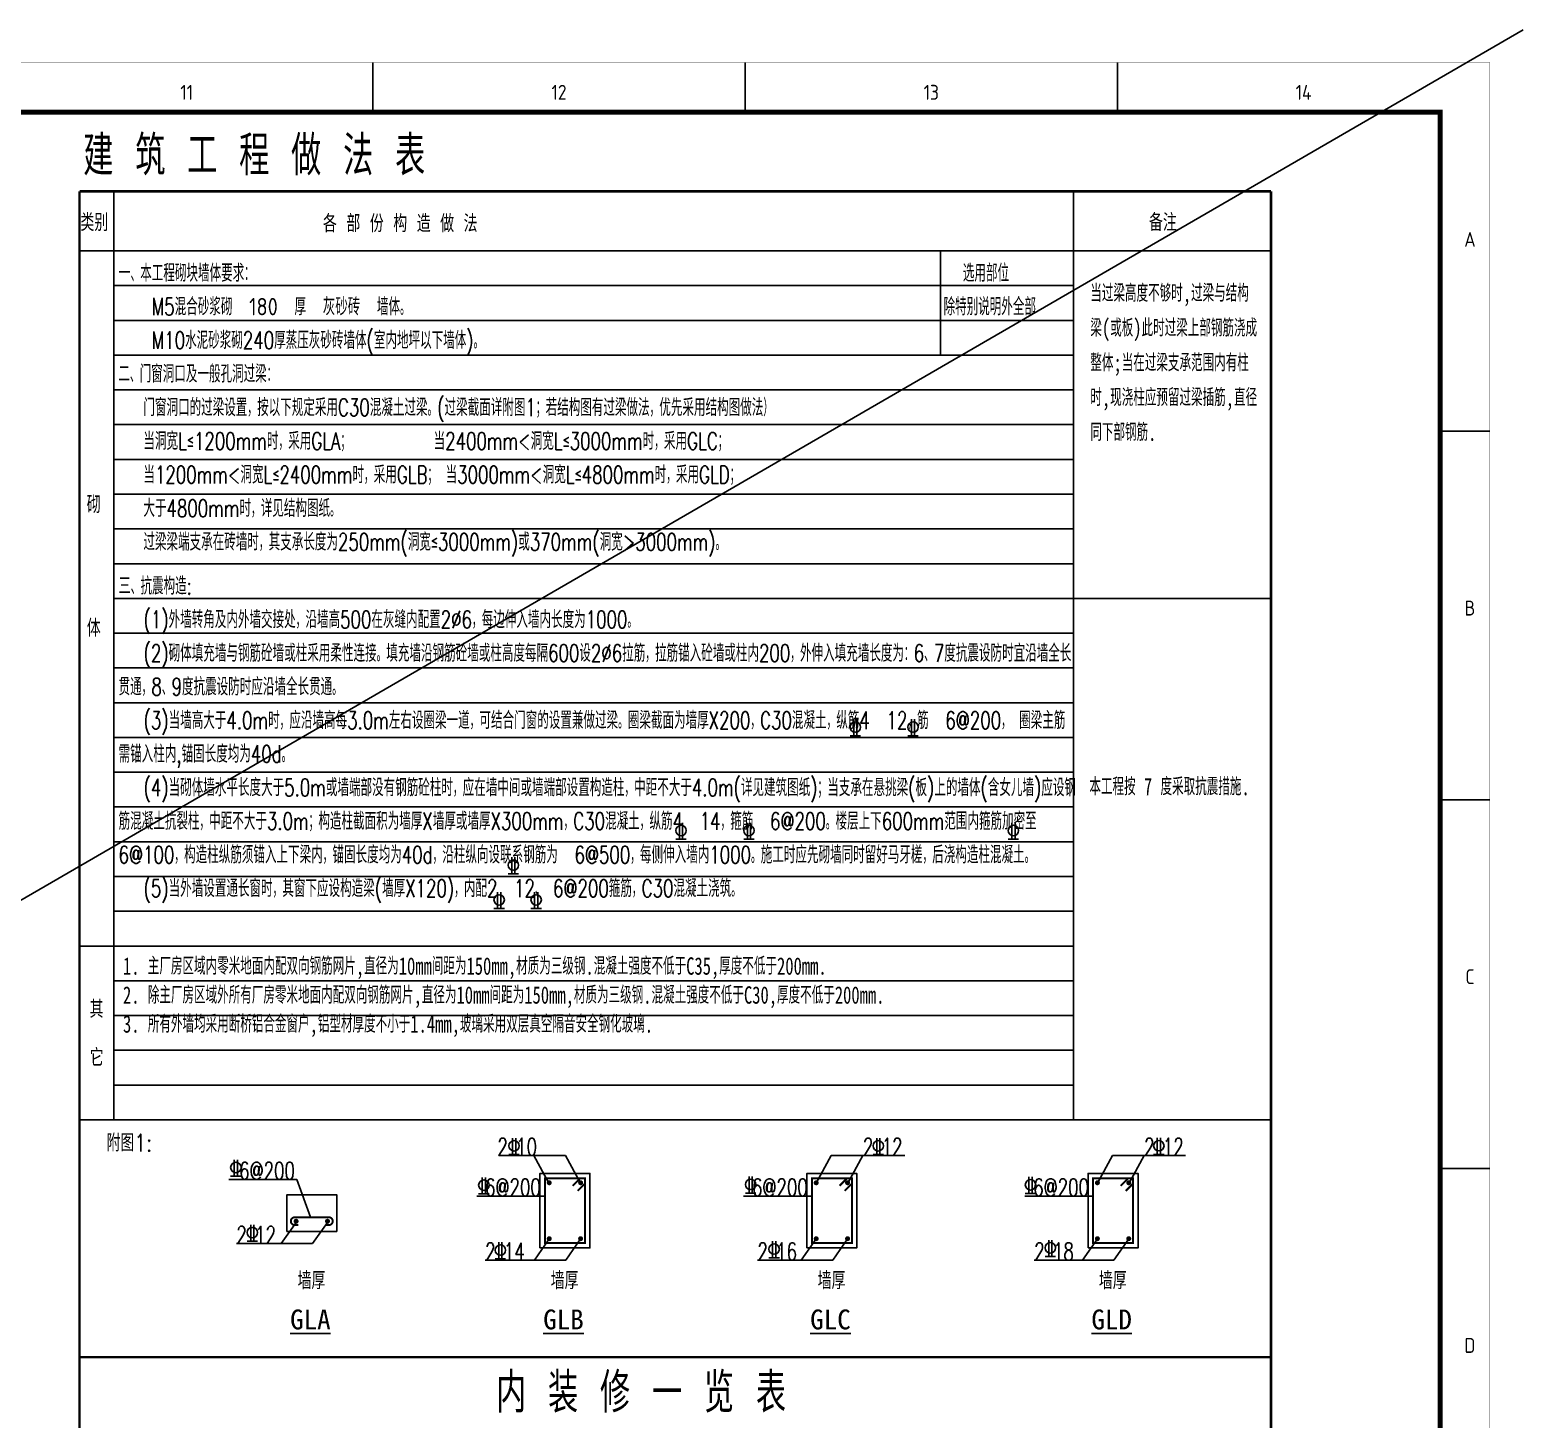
# Model space of a CAD drawing. Extents: x 93518 to 937116, y -359949 to 58022.
# Drawn here: x 760613 to 790694, y -10039 to 17941 of the extents above; entities that cross this region are included whole.
import ezdxf
from ezdxf.enums import TextEntityAlignment as Align

# ---------------------------------------------------------------- set-up
doc = ezdxf.new("R2010")
doc.units = 0
doc.header["$LTSCALE"] = 1000
doc.header["$MEASUREMENT"] = 0
doc.layers.get('0').update_dxf_attribs({"color": 8, "linetype": 'CONTINUOUS'})
for name, color, linetype in [('-人员定位', 6, 'CONTINUOUS'), ('PUB_TEXT', 8, 'CONTINUOUS'), ('工程做法表', 8, 'CONTINUOUS')]:
    doc.layers.add(name, color=color, linetype=linetype)
doc.styles.add('BIGFONT', font='geditxt.shx', dxfattribs={"bigfont": 'hztxt.shx'})
doc.styles.add('HZ', font='geditxt.shx', dxfattribs={"width": 0.8, "bigfont": 'dxt.shx'})
doc.styles.add('ST', font='simsun.ttf', dxfattribs={"width": 0.8})
doc.styles.get("Standard").update_dxf_attribs({"font": 'GBENOR', "bigfont": 'GBCBIG'})
doc.styles.add('TK', font='geditxt.shx', dxfattribs={"width": 0.75, "bigfont": 'dxt.shx'})

# ---------------------------------------------------------------- blocks, each defined once
blk = doc.blocks.new('GEDI_WK_A11')
at = {"color": 3}
for p, q in [((825, 584), (825, 594)), ((900, 584), (900, 594)), ((975, 584), (975, 594)), ((1040, 519.75), (1050, 519.75)), ((1040, 445.5), (1050, 445.5)), ((1040, 371.25), (1050, 371.25))]:
    blk.add_line(p, q, dxfattribs=at)
for points, const_width in [([(0, 0), (1050, 0), (1050, 594), (0, 594)], 0.1), ([(25, 10), (1040, 10), (1040, 584), (25, 584)], 1)]:
    blk.add_lwpolyline(points, close=True, dxfattribs=dict(at, const_width=const_width))
for s, p in [('11', (787.5, 588)), ('12', (862.5, 588)), ('13', (937.5, 588)), ('14', (1012.5, 588))]:
    blk.add_text(s, height=3, dxfattribs=at).set_placement(p, align=Align.MIDDLE)
for s, p in [('A', (1046, 556.88)), ('B', (1046, 482.62)), ('C', (1046, 408.38)), ('D', (1046, 334.12))]:
    blk.add_text(s, height=3, dxfattribs=at).set_placement(p, align=Align.CENTER)
blk = doc.blocks.new('A$C7DF8697A')
blk.add_blockref('GEDI_WK_A11', (0, 0))
at = {"style": 'TK', "width": 0.85}
for tag, height, p in [('PROJECTNAME', 4.75, (985, 44)), ('PHASE', 4, (1027, 44)), ('DRAWINGNAME', 4.75, (995, 31))]:
    blk.add_attdef(tag, text='', height=height, dxfattribs=at).set_placement(p, align=Align.MIDDLE_CENTER)
for tag, p, height in [('APPROVE', (872, 32.75), 3.5), ('DESIGN', (917, 32.75), 3.5), ('REVIEW1', (872, 25.75), 3.5), ('DRAW', (917, 25.75), 3.5), ('REVIEW2', (872, 18.75), 3.5), ('PROPORTION', (917, 18.75), 3.5), ('DRAWINGNUMBER', (967, 18.5), 4), ('CHECK', (872, 11.75), 3.5), ('DATE', (917, 11.75), 3.5), ('VERSION', (1033, 11.75), 3.5)]:
    blk.add_attdef(tag, p, '', height=height, dxfattribs=at)

msp = doc.modelspace()

# ---------------------------------------------------------------- linework, layer by layer
at = {"layer": '-人员定位'}
msp.add_line((683699.6, -44038.7), (790694, 17940.5), dxfattribs=at)
at = {"color": 3}
for p, q in [((771405.4, -4730.3), (770132.2, -4730.3)), ((771066.6, -5286.1), (770766.6, -4730.3)), ((771705.4, -5286.1), (771405.4, -4730.3)), ((776454.8, -5286.1), (776754.8, -4730.3)), ((776754.8, -4730.3), (778237.1, -4730.3)), ((777093.6, -5286.1), (777393.6, -4730.3)), ((782119.5, -5286.1), (782419.5, -4730.3)), ((782419.5, -4730.3), (783890.9, -4730.3)), ((782758.3, -5286.1), (783058.3, -4730.3)), ((765990.7, -5211.5), (764620.8, -5211.5)), ((766265.8, -5974.6), (765990.7, -5211.5)), ((770988.8, -5546.2), (769614.2, -5546.2)), ((776366.3, -5546.2), (774991.8, -5546.2)), ((782031, -5546.2), (780656.5, -5546.2)), ((765976.2, -6079.1), (765676.2, -6503.2)), ((766608.2, -6079.1), (766308.2, -6503.2)), ((766308.2, -6503.2), (764772.8, -6503.2)), ((771075.4, -6405.2), (770775.4, -6837.9)), ((771707.3, -6405.2), (771407.3, -6837.9)), ((776452.9, -6405.2), (776152.9, -6837.9)), ((777084.8, -6405.2), (776784.8, -6837.9)), ((782117.6, -6405.2), (781817.6, -6837.9)), ((782749.5, -6405.2), (782449.5, -6837.9)), ((771407.3, -6837.9), (769783.3, -6837.9)), ((776784.8, -6837.9), (775269.7, -6837.9)), ((782449.5, -6837.9), (780844.6, -6837.9))]:
    msp.add_line(p, q, dxfattribs=at)
for points in [[(770888.8, -6592.1), (771893.9, -6592.1), (771893.9, -5092.1), (770888.8, -5092.1)], [(776266.3, -6592.1), (777271.4, -6592.1), (777271.4, -5092.1), (776266.3, -5092.1)], [(781931, -6592.1), (782936.1, -6592.1), (782936.1, -5092.1), (781931, -5092.1)], [(765789.6, -6257.3), (766794.8, -6257.3), (766794.8, -5520.4), (765789.6, -5520.4)]]:
    msp.add_lwpolyline(points, close=True, dxfattribs=at)
at = {"color": 3, "const_width": 40}
for points in [[(770988.8, -6492.1), (771793.9, -6492.1), (771793.9, -5192.1), (770988.8, -5192.1)], [(776366.3, -6492.1), (777171.4, -6492.1), (777171.4, -5192.1), (776366.3, -5192.1)], [(782031, -6492.1), (782836.1, -6492.1), (782836.1, -5192.1), (782031, -5192.1)]]:
    msp.add_lwpolyline(points, close=True, dxfattribs=at)
at = {"color": 3, "const_width": 50}
for points in [[(771050.4, -5279, 1), (771100.4, -5279, 1)], [(771732.3, -5279, -1), (771682.3, -5279, -1)], [(776427.9, -5279, 1), (776477.9, -5279, 1)], [(777109.8, -5279, -1), (777059.8, -5279, -1)], [(782092.6, -5279, 1), (782142.6, -5279, 1)], [(782774.5, -5279, -1), (782724.5, -5279, -1)], [(765951.2, -6054.1, -1), (766001.2, -6054.1, -1)], [(766633.2, -6054.1, 1), (766583.2, -6054.1, 1)], [(771050.4, -6405.2, -1), (771100.4, -6405.2, -1)], [(771732.3, -6405.2, 1), (771682.3, -6405.2, 1)], [(776427.9, -6405.2, -1), (776477.9, -6405.2, -1)], [(777109.8, -6405.2, 1), (777059.8, -6405.2, 1)], [(782092.6, -6405.2, -1), (782142.6, -6405.2, -1)], [(782774.5, -6405.2, 1), (782724.5, -6405.2, 1)]]:
    msp.add_lwpolyline(points, format="xyb", close=True, dxfattribs=at)
at = {"color": 3, "const_width": 40}
for points in [[(771693.7, -5192.1), (771545.3, -5340.5)], [(771793.9, -5296.6), (771647.6, -5442.8)], [(777071.2, -5192.1), (776922.8, -5340.5)], [(777171.4, -5296.6), (777025.2, -5442.8)], [(782735.9, -5192.1), (782587.5, -5340.5)], [(782836.1, -5296.6), (782689.8, -5442.8)]]:
    msp.add_lwpolyline(points, dxfattribs=at)
msp.add_lwpolyline([(766022.2, -6129.9), (765947.6, -6129.9, -0.9975639), (765947.1, -5974.6, -0.0015201), (765947.4, -5974.6), (766637, -5974.6, -0.0013339), (766637.3, -5974.6, -0.9978618), (766636.8, -6129.9), (766562.2, -6129.9)], format="xyb", dxfattribs=at)
at = {"layer": 'PUB_TEXT'}
for p, q in [((777210, 4056.6), (777210, 3724.1)), ((777273, 4056.6), (777273, 3724.1)), ((778372, 4056.6), (778372, 3724.1)), ((778435, 4056.6), (778435, 3724.1)), ((777136.5, 3724.1), (777346.5, 3724.1)), ((778298.5, 3724.1), (778508.5, 3724.1)), ((773699, 1972.6), (773699, 1640.1)), ((773762, 1972.6), (773762, 1640.1)), ((775066, 1972.6), (775066, 1640.1)), ((775129, 1972.6), (775129, 1640.1)), ((780395, 1972.6), (780395, 1640.1)), ((780458, 1972.6), (780458, 1640.1)), ((773625.5, 1640.1), (773835.5, 1640.1)), ((774992.5, 1640.1), (775202.5, 1640.1)), ((780321.5, 1640.1), (780531.5, 1640.1)), ((770321, 1276.6), (770321, 944.1)), ((770384, 1276.6), (770384, 944.1)), ((770247.5, 944.1), (770457.5, 944.1)), ((770035, 574.6), (770035, 242.1)), ((770098, 574.6), (770098, 242.1)), ((770780, 574.6), (770780, 242.1)), ((770843, 574.6), (770843, 242.1)), ((769961.5, 242.1), (770171.5, 242.1)), ((770706.5, 242.1), (770916.5, 242.1)), ((770336, -4378), (770336, -4710.5)), ((770399, -4378), (770399, -4710.5)), ((777672, -4378), (777672, -4710.5)), ((777735, -4378), (777735, -4710.5)), ((783324, -4376), (783324, -4708.5)), ((783387, -4376), (783387, -4708.5)), ((770262.5, -4710.5), (770472.5, -4710.5)), ((777598.5, -4710.5), (777808.5, -4710.5)), ((783250.5, -4708.5), (783460.5, -4708.5)), ((764731, -4814), (764731, -5146.5)), ((764794, -4814), (764794, -5146.5)), ((764657.5, -5146.5), (764867.5, -5146.5)), ((769727, -5170), (769727, -5502.5)), ((769790, -5170), (769790, -5502.5)), ((775101, -5155), (775101, -5487.5)), ((775164, -5155), (775164, -5487.5)), ((780739, -5162), (780739, -5494.5)), ((780802, -5162), (780802, -5494.5)), ((769653.5, -5502.5), (769863.5, -5502.5)), ((775027.5, -5487.5), (775237.5, -5487.5)), ((780665.5, -5494.5), (780875.5, -5494.5)), ((765063, -6125), (765063, -6457.5)), ((765126, -6125), (765126, -6457.5)), ((764989.5, -6457.5), (765199.5, -6457.5)), ((770060, -6476), (770060, -6808.5)), ((770123, -6476), (770123, -6808.5)), ((775574, -6457), (775574, -6789.5)), ((775637, -6457), (775637, -6789.5)), ((781138, -6432), (781138, -6764.5)), ((781201, -6432), (781201, -6764.5)), ((769986.5, -6808.5), (770196.5, -6808.5)), ((775500.5, -6789.5), (775710.5, -6789.5)), ((781064.5, -6764.5), (781274.5, -6764.5))]:
    msp.add_line(p, q, dxfattribs=at)
for centre in [(777241.5, 3899.1), (778403.5, 3899.1), (773730.5, 1815.1), (775097.5, 1815.1), (780426.5, 1815.1), (770352.5, 1119.1), (770066.5, 417.1), (770811.5, 417.1), (770367.5, -4535.5), (777703.5, -4535.5), (783355.5, -4533.5), (764762.5, -4971.5), (769758.5, -5327.5), (775132.5, -5312.5), (780770.5, -5319.5), (765094.5, -6282.5), (770091.5, -6633.5), (775605.5, -6614.5), (781169.5, -6589.5)]:
    msp.add_circle(centre, 105, dxfattribs=at)
at = {"layer": '工程做法表', "const_width": 50}
for points in [[(785614, 14689.4), (761614, 14689.4)], [(785614, 14689.4), (785614, -34237.3), (761614, -34237.3), (761614, 14689.4)], [(761611.3, -8791.9), (785614, -8791.9)], [(761611.3, -8791.9), (785611.3, -8791.9)]]:
    msp.add_lwpolyline(points, dxfattribs=at)
at = {"layer": '工程做法表'}
for points in [[(762301.3, 14689.4), (762301.3, -4010.6)], [(781638.9, 14689.4), (781638.9, -4010.6)], [(785613.9, 13489.4), (761613.9, 13489.4)], [(778959, 13489.4), (778959, 11389.4)], [(762305.6, 12789.4), (781638.9, 12789.4)], [(762305.6, 12089.4), (781638.9, 12089.4)], [(762305.6, 11389.4), (781638.9, 11389.4)], [(762305.6, 10689.4), (781638.9, 10689.4)], [(762305.6, 9989.4), (781638.9, 9989.4)], [(762305.6, 9289.4), (781638.9, 9289.4)], [(762305.6, 8589.4), (781638.9, 8589.4)], [(762305.6, 7889.4), (781638.9, 7889.4)], [(762305.6, 7189.4), (781638.9, 7189.4)], [(762305.6, 6489.4), (785614, 6489.4)], [(762305.6, 5789.4), (781638.9, 5789.4)], [(762305.6, 5089.4), (781638.9, 5089.4)], [(762305.6, 4389.4), (781638.9, 4389.4)], [(762305.6, 3689.4), (781638.9, 3689.4)], [(762305.6, 2989.4), (781638.9, 2989.4)], [(762305.6, 2289.4), (781638.9, 2289.4)], [(762305.6, 1589.4), (781638.9, 1589.4)], [(762305.6, 889.4), (781638.9, 889.4)], [(762305.6, 189.4), (781638.9, 189.4)], [(761614, -510.6), (781638.9, -510.6)], [(762305.6, -1210.6), (781638.9, -1210.6)], [(762305.6, -1910.6), (781638.9, -1910.6)], [(762305.6, -2610.6), (781638.9, -2610.6)], [(762305.6, -3310.6), (781638.9, -3310.6)], [(761613.9, -4010.6), (785613.9, -4010.6)], [(762305.6, -4010.6), (781638.9, -4010.6)]]:
    msp.add_lwpolyline(points, dxfattribs=at)

# ---------------------------------------------------------------- block references
at = {"xscale": 100, "yscale": 100, "zscale": 100}
msp.add_blockref('A$C7DF8697A', (685022.3, -42116.5), dxfattribs=at)

# ---------------------------------------------------------------- texts
at = {"layer": 'PUB_TEXT', "style": 'HZ'}
for s, height, width, p in [('建 筑 工 程 做 法 表 ', 800, 0.8, (761687.5, 15008.6)), ('2 10', 350, 0.7, (770031.6, -4730.3)), ('2 12', 350, 0.7, (777393.6, -4730.3)), ('2 12', 350, 0.7, (783058.3, -4730.3)), ('6@200', 350, 0.7, (764827.5, -5211.5)), (' 6@200', 350, 0.7, (769614.2, -5546.2)), (' 6@200', 350, 0.7, (774991.8, -5546.2)), (' 6@200', 350, 0.7, (780656.5, -5546.2)), ('2 12', 350, 0.7, (764772.8, -6503.2)), ('2 14', 350, 0.7, (769783.3, -6837.9)), ('2 16', 350, 0.7, (775269.7, -6837.9)), ('2 18', 350, 0.7, (780844.8, -6837.9)), (' 内 装 修 一 览 表 ', 800, 0.8, (769564.8, -9906.4))]:
    msp.add_text(s, height=height, dxfattribs=dict(at, width=width)).set_placement(p)
at = {"layer": 'PUB_TEXT', "linetype": 'Continuous', "style": 'BIGFONT', "width": 0.8}
for s, p in [('类别', (761911.7, 13887.4)), ('备注', (783437.6, 13887.4)), ('砌', (761900, 8207.4)), ('体', (761900, 5719.2)), ('其', (761957.3, -1958.3)), ('它', (761957.3, -2930.9))]:
    msp.add_text(s, height=350, dxfattribs=at).set_placement(p, align=Align.CENTER)
for s, p in [('各 部 份 构 造 做 法', (766517.9, 13866.3)), ('附图1:', (762155.5, -4648.9)), ('墙厚', (766006.1, -7423.1)), ('墙厚', (771105.2, -7423.1)), ('墙厚', (776482.7, -7423.1)), ('墙厚', (782147.4, -7423.1))]:
    msp.add_text(s, height=350, dxfattribs=at).set_placement(p)
at = {"layer": 'PUB_TEXT', "style": 'ST'}
for s, p in [('%%uGLA', (765855.5, -8231.3)), ('%%UGLB', (770954.6, -8231.3)), ('%%UGLC', (776332.1, -8231.3)), ('%%UGLD', (781996.8, -8231.3))]:
    msp.add_text(s, height=400, dxfattribs=at).set_placement(p)
at = {"layer": 'PUB_TEXT', "linetype": 'Continuous', "char_height": 350, "attachment_point": 1}
for s, insert, width, line_spacing_factor, style in [('\\A1;{\\W0.7;一\\Fgbenor,gbcbig|c134;、\\Fgeditxt,dxt|c134;本工程砌块墙体要求\\Fgbenor,gbcbig|c134;：\\Fgeditxt,dxt|c134;                                                                                     选用部位\\P    M5混合砂浆砌 \\C6; \\Fgbenor,gbcbig|c0;\\W1;180\\Fgeditxt,dxt|c134;\\W0.7;  \\C256;厚  \\Fgbenor,gbcbig|c134;\\W1;\\C6;灰砂砖\\Fgeditxt,dxt|c134;\\W0.7;\\C256;  墙体\\Fgbenor,gbcbig|c134;。\\Fgeditxt,dxt|c134;                                                                除特别说明外全部\\P    M10水泥砂浆砌240厚蒸压灰砂砖墙体(室内地坪以下墙体)\\Fgbenor,gbcbig|c134;。\\Fgeditxt,dxt|c134;\\P二\\Fgbenor,gbcbig|c134;、\\Fgeditxt,dxt|c134;门窗洞口及一般孔洞过梁\\Fgbenor,gbcbig|c134;：\\Fgeditxt,dxt|c134;  \\P   门窗洞口的过梁设置\\Fgbenor,gbcbig|c134;，\\Fgeditxt,dxt|c134;按以下规定采用C30混凝土过梁\\Fgbenor,gbcbig|c134;。\\Fgeditxt,dxt|c134;(过梁截面详附图1\\Fgbenor,gbcbig|c134;；\\Fgeditxt,dxt|c134;若结构图有过梁做法\\Fgbenor,gbcbig|c134;，\\Fgeditxt,dxt|c134;优先采用结构图做法\\Fgbenor,gbcbig|c134;）\\Fgeditxt,dxt|c134;  \\P   当洞宽L\\Fgbenor,gbcbig|c134;≤\\Fgeditxt,dxt|c134;1200mm时\\Fgbenor,gbcbig|c134;，\\Fgeditxt,dxt|c134;采用GLA\\Fgbenor,gbcbig|c134;；\\Fgeditxt,dxt|c134;          当2400mm<洞宽L\\Fgbenor,gbcbig|c134;≤\\Fgeditxt,dxt|c134;3000mm时\\Fgbenor,gbcbig|c134;，\\Fgeditxt,dxt|c134;采用GLC\\Fgbenor,gbcbig|c134;；\\Fgeditxt,dxt|c134;\\P   当1200mm<洞宽L\\Fgbenor,gbcbig|c134;≤\\Fgeditxt,dxt|c134;2400mm时\\Fgbenor,gbcbig|c134;，\\Fgeditxt,dxt|c134;采用GLB\\Fgbenor,gbcbig|c134;；\\Fgeditxt,dxt|c134; 当3000mm<洞宽L\\Fgbenor,gbcbig|c134;≤\\Fgeditxt,dxt|c134;4800mm时\\Fgbenor,gbcbig|c134;，\\Fgeditxt,dxt|c134;采用GLD\\Fgbenor,gbcbig|c134;；\\Fgeditxt,dxt|c134; \\P   大于4800mm时\\Fgbenor,gbcbig|c134;，\\Fgeditxt,dxt|c134;详见结构图纸\\Fgbenor,gbcbig|c134;。\\Fgeditxt,dxt|c134;\\P   过梁梁端支承在砖墙时\\Fgbenor,gbcbig|c134;，\\Fgeditxt,dxt|c134;其支承长度为250mm(洞宽\\Fgbenor,gbcbig|c134;≤\\Fgeditxt,dxt|c134;3000mm)或370mm(洞宽>3000mm)\\Fgbenor,gbcbig|c134;。}', (762395.5, 13218.2), 19243.407, 1.16, 'BIGFONT'), ('{\\W0.7;当过梁高度不够时\\fSimSun|b0|i0|c134|p2;,\\Fgeditxt,dxt|c134;过梁与结构梁\\fSimSun|b0|i0|c134|p2;(\\Fgeditxt,dxt|c134;或板\\fSimSun|b0|i0|c134|p2;)\\Fgeditxt,dxt|c134;此时过梁上部钢筋浇成整体\\fSimSun|b0|i0|c134|p2;;\\Fgeditxt,dxt|c134;当在过梁支承范围内有柱时\\fSimSun|b0|i0|c134|p2;,\\Fgeditxt,dxt|c134;现浇柱应预留过梁插筋\\fSimSun|b0|i0|c134|p2;,\\Fgeditxt,dxt|c134;直径同下部钢筋\\fSimSun|b0|i0|c134|p2;.}', (781975.5, 12813.4), 3394.279, 1.2, 'HZ'), ('\\A1;{\\W0.7;三\\Fgbenor,gbcbig|c134;、\\Fgeditxt,dxt|c134;抗震构造:\\P   (1)外墙转角及内外墙交接处\\Fgbenor,gbcbig|c134;，\\Fgeditxt,dxt|c134;沿墙高500在灰缝内配置2∅6\\Fgbenor,gbcbig|c134;，\\Fgeditxt,dxt|c134;每边伸入墙内长度为1000\\Fgbenor,gbcbig|c134;。\\Fgeditxt,dxt|c134;\\P   (2)砌体填充墙与钢筋砼墙或柱采用柔性连接\\Fgbenor,gbcbig|c134;。\\Fgeditxt,dxt|c134;填充墙沿钢筋砼墙或柱高度每隔\\C6;600\\C256;设2∅6拉筋\\Fgbenor,gbcbig|c134;，\\Fgeditxt,dxt|c134;拉筋锚入砼墙或柱内200\\Fgbenor,gbcbig|c134;，\\Fgeditxt,dxt|c134;外伸入填充墙长度为\\Fgbenor,gbcbig|c134;：\\Fgeditxt,dxt|c134;6\\Fgbenor,gbcbig|c134;、\\Fgeditxt,dxt|c134;7度抗震设防时宜沿墙全长贯通\\Fgbenor,gbcbig|c134;，\\Fgeditxt,dxt|c134;8\\Fgbenor,gbcbig|c134;、\\Fgeditxt,dxt|c134;9度抗震设防时应沿墙全长贯通\\Fgbenor,gbcbig|c134;。\\Fgeditxt,dxt|c134; \\P   (3)当墙高大于4.0m时\\Fgbenor,gbcbig|c134;，\\Fgeditxt,dxt|c134;应沿墙高每3.0m左右设圈梁一道\\Fgbenor,gbcbig|c134;，\\Fgeditxt,dxt|c134;可结合门窗的设置兼做过梁\\Fgbenor,gbcbig|c134;。\\Fgeditxt,dxt|c134;圈梁截面为墙厚X200\\Fgbenor,gbcbig|c134;，\\Fgeditxt,dxt|c134;C30混凝土\\Fgbenor,gbcbig|c134;，\\Fgeditxt,dxt|c134;纵筋4  12\\Fgbenor,gbcbig|c134;，\\Fgeditxt,dxt|c134;筋  6@200\\Fgbenor,gbcbig|c134;，\\Fgeditxt,dxt|c134; 圈梁主筋需锚入柱内,锚固长度均为40d\\Fgbenor,gbcbig|c134;。\\Fgeditxt,dxt|c134;\\P   (4)当砌体墙水平长度大于5.0m或墙端部没有钢筋砼柱时\\Fgbenor,gbcbig|c134;，\\Fgeditxt,dxt|c134;应在墙中间或墙端部设置构造柱\\Fgbenor,gbcbig|c134;，\\Fgeditxt,dxt|c134;中距不大于4.0m(详见建筑图纸)\\Fgbenor,gbcbig|c134;；\\Fgeditxt,dxt|c134;当支承在悬挑梁(板)上的墙体(含女儿墙)应设钢筋混凝土抗裂柱\\Fgbenor,gbcbig|c134;，\\Fgeditxt,dxt|c134;中距不大于3.0m\\Fgbenor,gbcbig|c134;；\\Fgeditxt,dxt|c134;构造柱截面积为墙厚X墙厚或墙厚X300mm\\Fgbenor,gbcbig|c134;，\\Fgeditxt,dxt|c134;C30混凝土\\Fgbenor,gbcbig|c134;，\\Fgeditxt,dxt|c134;纵筋4  14\\Fgbenor,gbcbig|c134;，\\Fgeditxt,dxt|c134;箍筋  6@200\\Fgbenor,gbcbig|c134;。\\Fgeditxt,dxt|c134;楼层上下600mm范围内箍筋加密至  6@100\\Fgbenor,gbcbig|c134;，\\Fgeditxt,dxt|c134;构造柱纵筋须锚入上下梁内\\Fgbenor,gbcbig|c134;，\\Fgeditxt,dxt|c134;锚固长度均为40d\\Fgbenor,gbcbig|c134;，\\Fgeditxt,dxt|c134;沿柱纵向设联系钢筋为  6@500\\Fgbenor,gbcbig|c134;，\\Fgeditxt,dxt|c134;每侧伸入墙内1000\\Fgbenor,gbcbig|c134;。\\Fgeditxt,dxt|c134;施工时应先砌墙同时留好马牙槎\\Fgbenor,gbcbig|c134;，\\Fgeditxt,dxt|c134;后浇构造柱混凝土\\Fgbenor,gbcbig|c134;。\\Fgeditxt,dxt|c134;\\P   (5)当外墙设置通长窗时\\Fgbenor,gbcbig|c134;，\\Fgeditxt,dxt|c134;其窗下应设构造梁(墙厚X120)\\Fgbenor,gbcbig|c134;，\\Fgeditxt,dxt|c134;内配2  12\\Fgbenor,gbcbig|c134;、\\Fgeditxt,dxt|c134; 6@200箍筋\\Fgbenor,gbcbig|c134;，\\Fgeditxt,dxt|c134;C30混凝土浇筑\\Fgbenor,gbcbig|c134;。}', (762399.8, 6917.2), 19243.407, 1.16, 'BIGFONT'), ('{\\W0.7;本工程按 \\fSimSun|b0|i0|c134|p2;\\C6;7\\Fgeditxt,dxt|c134;\\C256; 度采取抗震措施\\fSimSun|b0|i0|c134|p2;.}', (781956, 2875.5), 3394.279, 1.2, 'HZ')]:
    msp.add_mtext(s, dxfattribs=dict(at, insert=insert, width=width, line_spacing_factor=line_spacing_factor, style=style))
at = {"layer": 'PUB_TEXT', "linetype": 'Continuous', "insert": (762489.1, -738.5), "char_height": 350, "width": 18805.404, "attachment_point": 1, "style": 'HZ'}
msp.add_mtext('{\\fSimSun|b0|i0|c134|p2;\\W0.7;1. \\Fgeditxt,dxt|c134;主厂房区域内零米地面内配双向钢筋网片\\fSimSun|b0|i0|c134|p2;,\\Fgeditxt,dxt|c134;直径为\\fSimSun|b0|i0|c134|p2;10mm\\Fgeditxt,dxt|c134;间距为\\fSimSun|b0|i0|c134|p2;150mm,\\Fgeditxt,dxt|c134;材质为三级钢\\fSimSun|b0|i0|c134|p2;.\\Fgeditxt,dxt|c134;混凝土强度不低于\\fSimSun|b0|i0|c134|p2;C35,\\Fgeditxt,dxt|c134;厚度不低于\\fSimSun|b0|i0|c134|p2;200mm.\\P2. \\Fgeditxt,dxt|c134;除主厂房区域外所有厂房零米地面内配双向钢筋网片\\fSimSun|b0|i0|c134|p2;,\\Fgeditxt,dxt|c134;直径为\\fSimSun|b0|i0|c134|p2;10mm\\Fgeditxt,dxt|c134;间距为\\fSimSun|b0|i0|c134|p2;150mm,\\Fgeditxt,dxt|c134;材质为三级钢\\fSimSun|b0|i0|c134|p2;.\\Fgeditxt,dxt|c134;混凝土强度不低于\\fSimSun|b0|i0|c134|p2;C30,\\Fgeditxt,dxt|c134;厚度不低于\\fSimSun|b0|i0|c134|p2;200mm.\\P3. \\Fgeditxt,dxt|c134;所有外墙均采用断桥铝合金窗户\\fSimSun|b0|i0|c134|p2;,\\Fgeditxt,dxt|c134;铝型材厚度不小于\\fSimSun|b0|i0|c134|p2;1.4mm,\\Fgeditxt,dxt|c134;玻璃采用双层真空隔音安全钢化玻璃\\fSimSun|b0|i0|c134|p2;.}', dxfattribs=at)

doc.saveas('drawing.dxf')
